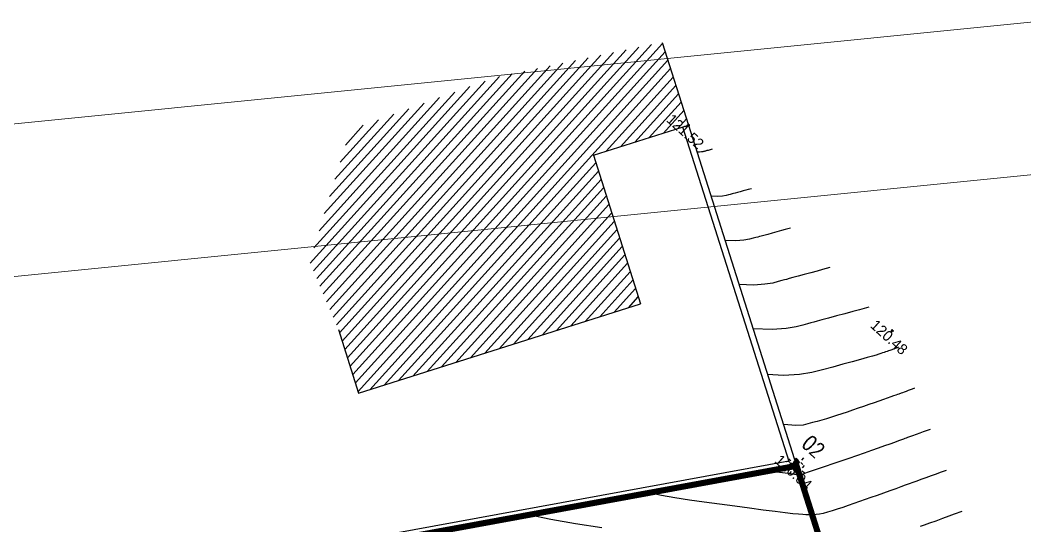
# Model space of a CAD drawing. Extents: x -85466713 to -87592, y -94413748 to -55832.
# Drawn here: x -196629.07 to -196595.99, y -55908.45 to -55891.8 of the extents above; entities that cross this region are included whole.
import ezdxf
from ezdxf.enums import TextEntityAlignment as Align

# ---------------------------------------------------------------- set-up
doc = ezdxf.new("R2010")
doc.units = 0
doc.header["$MEASUREMENT"] = 0
doc.header["$PDMODE"] = 34
doc.header["$PDSIZE"] = 0.05
doc.linetypes.add('ACAD_ISO04W100', pattern=[30, 24, -3, 0, -3])
doc.linetypes.add('DASHED', pattern=[70, 50, -20])
for name, color, linetype in [('0_coordinates', 1, 'Continuous'), ('0_PROPfinal', 4, 'Continuous'), ('CV', 8, 'Continuous'), ('CVD', 6, 'Continuous'), ('LEVTP_EDIF', 3, 'Continuous'), ('LEVTP_MURO', 1, 'Continuous'), ('POINTS', 2, 'Continuous'), ('Z', 1, 'Continuous')]:
    doc.layers.add(name, color=color, linetype=linetype)
doc.layers.add('0_folha', color=7, linetype='Continuous', lineweight=9)
doc.layers.add('0_Limites_Terreno', color=30, linetype='DASHED', lineweight=35)
doc.styles.add('coordinates', font='romans', dxfattribs={"width": 0.8})

# ---------------------------------------------------------------- blocks, each defined once
blk = doc.blocks.new('mk_02')
at = {"linetype": 'ACAD_ISO04W100', "ltscale": 0.001}
for points in [[(-0.25, 0.25), (0, 0.25), (0, 0), (-0.25, 0)], [(0.25, -0.25), (0, -0.25), (0, 0), (0.25, 0)]]:
    blk.add_hatch(color=9, dxfattribs=at).paths.add_polyline_path(points)
for p, q in [((0, -0.5), (0, 0.5)), ((-0.5, 0), (0.5, 0)), ((-0.25, 0.25), (0.25, 0.25)), ((-0.25, 0.25), (-0.25, -0.25)), ((0.25, 0.25), (0.25, -0.25)), ((-0.25, -0.25), (0.25, -0.25))]:
    blk.add_line(p, q, dxfattribs=at)
blk = doc.blocks.new('20240619.EP_LA_V04s.muro')
at = {"layer": 'LEVTP_EDIF', "linetype": 'Continuous'}
h = blk.add_hatch(dxfattribs=at)
h.set_pattern_fill('ANSI31', color=5, scale=2, angle=45)
h.paths.add_polyline_path([(-87807.646, -65566.427), (-87812.077, -65563.843), (-87810.422, -65561.005), (-87812.891, -65559.565), (-87816.19, -65564.104), (-87818.574, -65568.604), (-87816.654, -65572.707), (-87814.45, -65573.726), (-87812.549, -65574.834)])
at = {"layer": '0_folha'}
for p, q in [((-87803.92, -65550.459), (-87843.777, -65594.503)), ((-87800.213, -65553.814), (-87840.069, -65597.858))]:
    blk.add_line(p, q, dxfattribs=at)
at = {"layer": '0_Limites_Terreno', "ltscale": 0.02, "const_width": 0.2, "flags": 128}
blk.add_lwpolyline([(-87781.781, -65601.29), (-87775.512, -65593.673), (-87769.826, -65586.055), (-87769.145, -65585.075), (-87800.258, -65566.932), (-87824.885, -65599.053), (-87825.775, -65600.168), (-87821.282, -65605.131), (-87819.31, -65607.764), (-87816.323, -65611.177), (-87813.849, -65613.468), (-87811.47, -65615.392), (-87806.577, -65618.912), (-87801.091, -65622.497), (-87799.787, -65623.349), (-87798.54, -65622.935), (-87796.168, -65620.22), (-87792.158, -65615.619), (-87787.572, -65608.837)], close=True, dxfattribs=at)
at = {"layer": 'CV', "linetype": 'Continuous'}
for points in [[(-87809.308, -65561.066, 0), (-87809.331, -65561.101, 0), (-87809.347, -65561.127, 0), (-87809.367, -65561.157, 0), (-87809.387, -65561.189, 0), (-87809.406, -65561.219, 0), (-87809.423, -65561.244, 0), (-87809.423, -65561.244, 0), (-87809.434, -65561.262, 0), (-87809.442, -65561.275, 0), (-87809.449, -65561.285, 0), (-87809.457, -65561.298, 0), (-87809.468, -65561.316, 0), (-87809.468, -65561.316, 0), (-87809.486, -65561.341, 0), (-87809.513, -65561.376, 0), (-87809.556, -65561.42, 0), (-87809.618, -65561.473, 0), (-87809.619, -65561.473, 0)], [(-87807.481, -65561.165, 0), (-87807.541, -65561.259, 0), (-87807.584, -65561.326, 0), (-87807.635, -65561.406, 0), (-87807.689, -65561.49, 0), (-87807.741, -65561.57, 0), (-87807.783, -65561.637, 0), (-87807.783, -65561.637, 0), (-87807.813, -65561.683, 0), (-87807.835, -65561.717, 0), (-87807.853, -65561.745, 0), (-87807.874, -65561.779, 0), (-87807.904, -65561.825, 0), (-87807.904, -65561.825, 0), (-87807.95, -65561.893, 0), (-87808.022, -65561.985, 0), (-87808.135, -65562.101, 0), (-87808.299, -65562.242, 0), (-87808.3, -65562.243, 0)], [(-87803.827, -65561.364, 0), (-87803.962, -65561.576, 0), (-87804.058, -65561.724, 0), (-87804.173, -65561.904, 0), (-87804.294, -65562.093, 0), (-87804.409, -65562.273, 0), (-87804.505, -65562.422, 0), (-87804.505, -65562.422, 0), (-87804.572, -65562.526, 0), (-87804.62, -65562.601, 0), (-87804.661, -65562.665, 0), (-87804.709, -65562.74, 0), (-87804.776, -65562.845, 0), (-87804.776, -65562.845, 0), (-87804.878, -65562.997, 0), (-87805.041, -65563.202, 0), (-87805.292, -65563.462, 0), (-87805.66, -65563.778, 0), (-87805.663, -65563.78, 0)], [(-87802, -65561.463, 0), (-87802.173, -65561.734, 0), (-87802.295, -65561.924, 0), (-87802.441, -65562.153, 0), (-87802.597, -65562.395, 0), (-87802.743, -65562.624, 0), (-87802.865, -65562.814, 0), (-87802.865, -65562.814, 0), (-87802.951, -65562.948, 0), (-87803.012, -65563.043, 0), (-87803.065, -65563.125, 0), (-87803.126, -65563.22, 0), (-87803.212, -65563.354, 0), (-87803.212, -65563.354, 0), (-87803.342, -65563.549, 0), (-87803.55, -65563.811, 0), (-87803.871, -65564.143, 0), (-87804.341, -65564.547, 0), (-87804.344, -65564.549, 0)], [(-87800.387, -65561.785, 0), (-87800.398, -65561.807, 0), (-87800.406, -65561.822, 0), (-87800.416, -65561.84, 0), (-87800.426, -65561.859, 0), (-87800.436, -65561.877, 0), (-87800.443, -65561.892, 0), (-87800.443, -65561.892, 0), (-87800.449, -65561.903, 0), (-87800.453, -65561.91, 0), (-87800.457, -65561.917, 0), (-87800.461, -65561.924, 0), (-87800.466, -65561.935, 0), (-87800.466, -65561.935, 0), (-87800.474, -65561.95, 0), (-87800.485, -65561.97, 0), (-87800.499, -65561.996, 0), (-87800.515, -65562.025, 0), (-87800.533, -65562.06, 0), (-87800.533, -65562.06, 0), (-87800.555, -65562.099, 0), (-87800.578, -65562.141, 0), (-87800.602, -65562.186, 0), (-87800.628, -65562.233, 0), (-87800.655, -65562.281, 0), (-87800.655, -65562.281, 0), (-87800.682, -65562.331, 0), (-87800.716, -65562.39, 0), (-87800.763, -65562.47, 0), (-87800.831, -65562.58, 0), (-87800.924, -65562.73, 0), (-87800.924, -65562.73, 0), (-87801.048, -65562.926, 0), (-87801.199, -65563.163, 0), (-87801.37, -65563.43, 0), (-87801.553, -65563.717, 0), (-87801.744, -65564.014, 0), (-87801.744, -65564.014, 0), (-87801.945, -65564.316, 0), (-87802.201, -65564.641, 0), (-87802.571, -65565.011, 0), (-87802.98, -65565.345, 0)], [(-87799.094, -65562.438, 0), (-87799.134, -65562.513, 0), (-87799.161, -65562.565, 0), (-87799.195, -65562.629, 0), (-87799.23, -65562.695, 0), (-87799.264, -65562.758, 0), (-87799.291, -65562.811, 0), (-87799.291, -65562.811, 0), (-87799.311, -65562.848, 0), (-87799.325, -65562.874, 0), (-87799.337, -65562.897, 0), (-87799.351, -65562.923, 0), (-87799.37, -65562.96, 0), (-87799.37, -65562.96, 0), (-87799.399, -65563.014, 0), (-87799.437, -65563.085, 0), (-87799.484, -65563.172, 0), (-87799.54, -65563.277, 0), (-87799.605, -65563.397, 0), (-87799.605, -65563.397, 0), (-87799.679, -65563.533, 0), (-87799.76, -65563.681, 0), (-87799.847, -65563.839, 0), (-87799.937, -65564.002, 0), (-87800.028, -65564.169, 0), (-87800.028, -65564.169, 0), (-87800.12, -65564.336, 0), (-87800.212, -65564.502, 0), (-87800.303, -65564.665, 0), (-87800.393, -65564.823, 0), (-87800.482, -65564.975, 0), (-87800.482, -65564.975, 0), (-87800.569, -65565.121, 0), (-87800.654, -65565.26, 0), (-87800.739, -65565.395, 0), (-87800.823, -65565.527, 0), (-87800.907, -65565.658, 0), (-87800.907, -65565.658, 0), (-87801.002, -65565.794, 0), (-87801.17, -65565.966, 0), (-87801.48, -65566.209, 0), (-87801.488, -65566.215, 0)], [(-87796.508, -65563.745, 0), (-87796.604, -65563.925, 0), (-87796.672, -65564.053, 0), (-87796.753, -65564.206, 0), (-87796.839, -65564.368, 0), (-87796.92, -65564.522, 0), (-87796.987, -65564.649, 0), (-87796.987, -65564.649, 0), (-87797.035, -65564.739, 0), (-87797.069, -65564.802, 0), (-87797.098, -65564.857, 0), (-87797.132, -65564.921, 0), (-87797.179, -65565.011, 0), (-87797.179, -65565.011, 0), (-87797.247, -65565.139, 0), (-87797.333, -65565.3, 0), (-87797.43, -65565.484, 0), (-87797.535, -65565.679, 0), (-87797.64, -65565.875, 0), (-87797.64, -65565.875, 0), (-87797.742, -65566.063, 0), (-87797.84, -65566.244, 0), (-87797.936, -65566.419, 0), (-87798.03, -65566.59, 0), (-87798.123, -65566.759, 0), (-87798.123, -65566.759, 0), (-87798.216, -65566.927, 0), (-87798.307, -65567.091, 0), (-87798.396, -65567.245, 0), (-87798.481, -65567.385, 0), (-87798.561, -65567.507, 0), (-87798.561, -65567.507, 0), (-87798.635, -65567.607, 0), (-87798.704, -65567.689, 0), (-87798.769, -65567.756, 0), (-87798.832, -65567.815, 0), (-87798.893, -65567.869, 0), (-87798.893, -65567.869, 0), (-87798.956, -65567.923, 0), (-87799.034, -65567.987, 0), (-87799.14, -65568.07, 0), (-87799.289, -65568.18, 0), (-87799.496, -65568.329, 0), (-87799.496, -65568.329, 0), (-87799.769, -65568.521, 0), (-87800.099, -65568.75, 0), (-87800.472, -65569.008, 0), (-87800.874, -65569.285, 0), (-87801.29, -65569.57, 0), (-87801.29, -65569.57, 0), (-87801.708, -65569.857, 0), (-87802.12, -65570.135, 0), (-87802.521, -65570.4, 0), (-87802.905, -65570.641, 0), (-87803.263, -65570.851, 0)], [(-87795.215, -65564.398, 0), (-87795.339, -65564.632, 0), (-87795.427, -65564.797, 0), (-87795.532, -65564.995, 0), (-87795.643, -65565.205, 0), (-87795.748, -65565.403, 0), (-87795.835, -65565.568, 0), (-87795.835, -65565.568, 0), (-87795.897, -65565.684, 0)], [(-87803.64, -65572.751, 0), (-87804.368, -65573.23, 0), (-87805.067, -65573.67, 0), (-87805.714, -65574.049, 0)]]:
    blk.add_polyline3d(points, dxfattribs=at)
at = {"layer": 'CVD', "linetype": 'Continuous'}
for points in [[(-87805.654, -65561.265, 0), (-87805.752, -65561.417, 0), (-87805.821, -65561.525, 0), (-87805.904, -65561.655, 0), (-87805.992, -65561.792, 0), (-87806.075, -65561.921, 0), (-87806.144, -65562.029, 0), (-87806.144, -65562.029, 0), (-87806.193, -65562.105, 0), (-87806.227, -65562.159, 0), (-87806.257, -65562.205, 0), (-87806.291, -65562.259, 0), (-87806.34, -65562.335, 0), (-87806.34, -65562.335, 0), (-87806.414, -65562.445, 0), (-87806.532, -65562.594, 0), (-87806.713, -65562.781, 0), (-87806.979, -65563.01, 0), (-87806.981, -65563.012, 0)], [(-87797.801, -65563.092, 0), (-87797.869, -65563.219, 0), (-87797.916, -65563.309, 0), (-87797.974, -65563.417, 0), (-87798.034, -65563.532, 0), (-87798.092, -65563.64, 0), (-87798.139, -65563.73, 0), (-87798.139, -65563.73, 0), (-87798.173, -65563.793, 0), (-87798.197, -65563.838, 0), (-87798.217, -65563.877, 0), (-87798.241, -65563.922, 0), (-87798.275, -65563.985, 0), (-87798.275, -65563.985, 0), (-87798.323, -65564.077, 0), (-87798.387, -65564.196, 0), (-87798.465, -65564.342, 0), (-87798.555, -65564.51, 0), (-87798.657, -65564.699, 0), (-87798.657, -65564.699, 0), (-87798.769, -65564.905, 0), (-87798.89, -65565.126, 0), (-87799.017, -65565.358, 0), (-87799.149, -65565.597, 0), (-87799.282, -65565.84, 0), (-87799.282, -65565.84, 0), (-87799.415, -65566.081, 0), (-87799.543, -65566.313, 0), (-87799.662, -65566.527, 0), (-87799.765, -65566.713, 0), (-87799.849, -65566.861, 0), (-87799.849, -65566.861, 0), (-87799.91, -65566.965, 0), (-87799.952, -65567.033, 0), (-87799.978, -65567.072, 0), (-87799.995, -65567.093, 0), (-87800.007, -65567.104, 0), (-87800.007, -65567.104, 0), (-87800.019, -65567.114, 0), (-87800.033, -65567.126, 0), (-87800.053, -65567.141, 0), (-87800.08, -65567.161, 0), (-87800.118, -65567.189, 0), (-87800.118, -65567.189, 0), (-87800.168, -65567.224, 0), (-87800.229, -65567.266, 0), (-87800.297, -65567.313, 0), (-87800.371, -65567.364, 0), (-87800.448, -65567.417, 0), (-87800.448, -65567.417, 0), (-87800.524, -65567.469, 0), (-87800.6, -65567.52, 0), (-87800.674, -65567.569, 0), (-87800.744, -65567.613, 0), (-87800.809, -65567.651, 0)]]:
    blk.add_polyline3d(points, dxfattribs=at)
at = {"layer": 'LEVTP_EDIF', "linetype": 'Continuous'}
for p, q in [((-87812.891, -65559.565), (-87810.422, -65561.005)), ((-87812.077, -65563.843), (-87810.422, -65561.005)), ((-87812.077, -65563.843), (-87807.646, -65566.427)), ((-87812.549, -65574.834), (-87807.646, -65566.427)), ((-87814.45, -65573.726), (-87812.549, -65574.834))]:
    blk.add_line(p, q, dxfattribs=at)
at = {"layer": 'LEVTP_MURO', "linetype": 'Continuous'}
for p, q in [((-87810.422, -65561.005), (-87800.258, -65566.932)), ((-87810.523, -65561.178), (-87800.555, -65566.99)), ((-87800.555, -65566.99), (-87824.895, -65598.738)), ((-87800.258, -65566.932), (-87824.885, -65599.053)), ((-87800.258, -65566.932), (-87769.145, -65585.075))]:
    blk.add_line(p, q, dxfattribs=at)
at = {"layer": 'POINTS'}
for p in [(-87810.422, -65561.005, 121.522), (-87800.906, -65561.523, 120.48), (-87800.258, -65566.932, 120.045)]:
    blk.add_point(p, dxfattribs=at)
at = {"layer": '0_coordinates', "linetype": 'Continuous', "xscale": 0.7, "yscale": 0.7, "zscale": 0.7}
blk.add_blockref('mk_02', (-87800.258, -65566.932), dxfattribs=at)
at = {"layer": '0_coordinates', "color": 3, "linetype": 'Continuous', "style": 'coordinates', "width": 0.8}
blk.add_text('02', height=0.5, dxfattribs=at).set_placement((-87800.616, -65566.34))
at = {"layer": 'Z'}
for s, p in [(' 121.52', (-87810.422, -65561.405, 121.522)), (' 120.48', (-87800.906, -65561.923, 120.48)), (' 120.04', (-87800.258, -65567.332, 120.045))]:
    blk.add_text(s, height=0.35, dxfattribs=at).set_placement(p, align=Align.CENTER)

msp = doc.modelspace()

# ---------------------------------------------------------------- block references
at = {"layer": '0_PROPfinal', "linetype": 'Continuous', "rotation": 317.8569578479464}
msp.add_blockref('20240619.EP_LA_V04s.muro', (-87507.723, -66202.984), dxfattribs=at)

doc.saveas('drawing.dxf')
